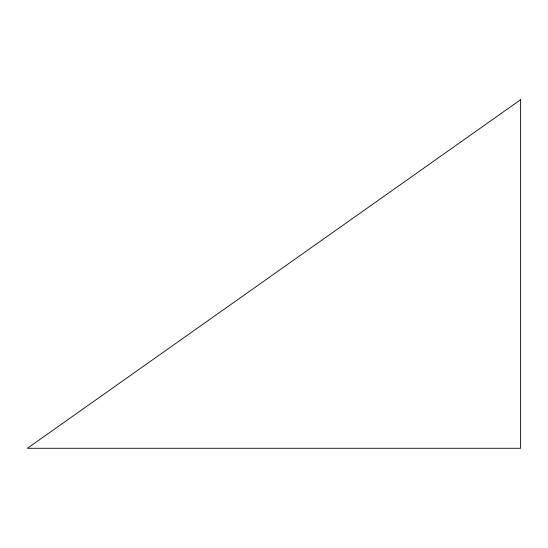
<?xml version="1.0" encoding="UTF-8"?>
<svg xmlns="http://www.w3.org/2000/svg" width="548" height="548" viewBox="0 0 548 548"><rect width="100%" height="100%" fill="white"/><g stroke="black" fill="none" stroke-linecap="round" stroke-linejoin="round"><path stroke-width="0.82" d="M520.6 99.722L27.4 448.278L520.6 448.278L520.6 99.722"/></g></svg>
